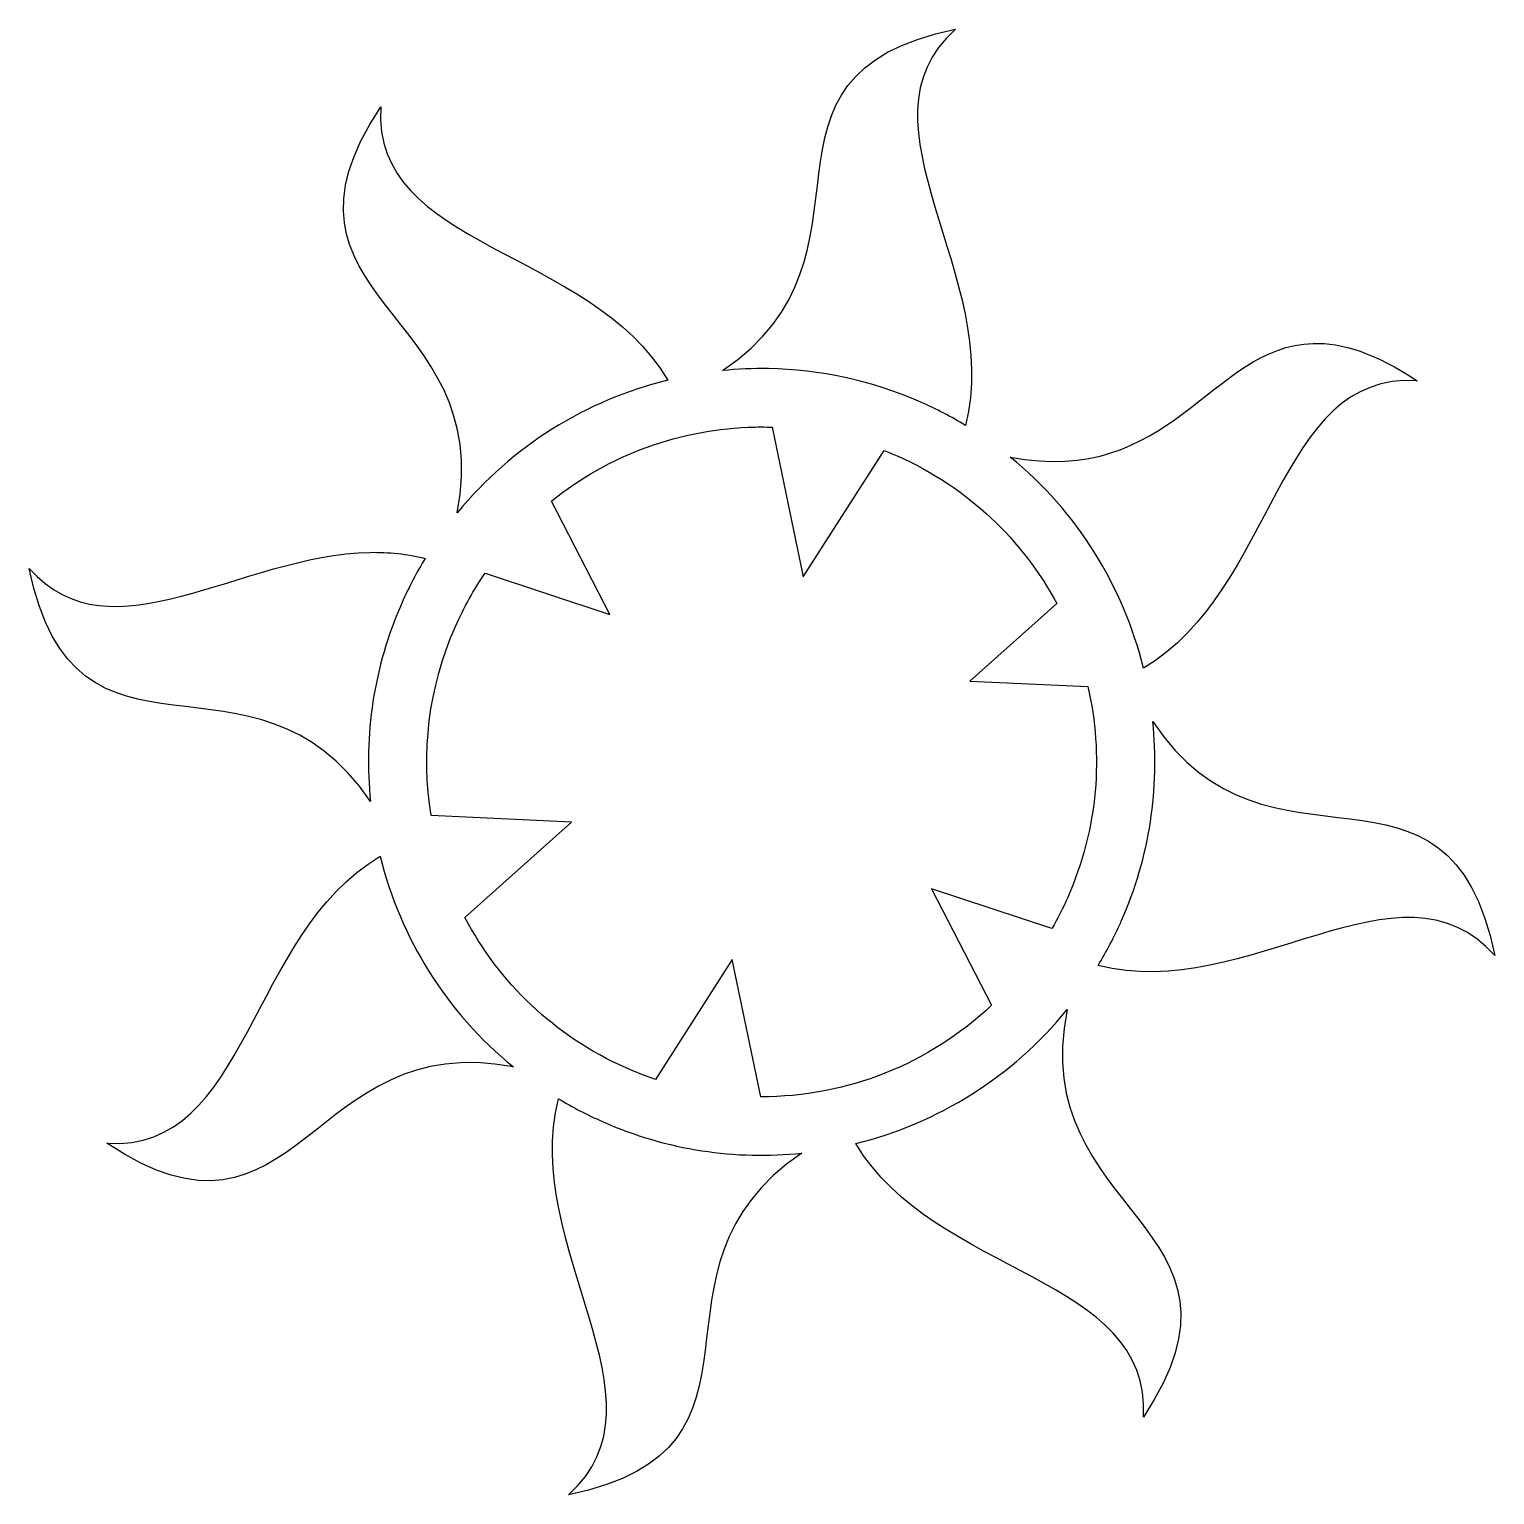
# Model space of a CAD drawing. Header units: centimetres. Extents: x -9.8 to 9.9, y -9.7 to 10.
import ezdxf

# ---------------------------------------------------------------- set-up
doc = ezdxf.new("R2010")
doc.units = ezdxf.units.CM
doc.header["$MEASUREMENT"] = 0
doc.layers.add('Layer 1', color=7, linetype='Continuous')

msp = doc.modelspace()

# ---------------------------------------------------------------- linework, layer by layer
at = {"layer": 'Layer 1'}
for points, knots in [([(2.70141, 9.96345), (-0.34556, 9.34885), (1.88976, 6.9403), (-0.43353, 5.37515), (-0.43353, 5.37515), (-0.22918, 5.39581), (-0.02256, 5.40475), (0.18444, 5.40146), (0.18444, 5.40146), (0.87127, 5.3905), (1.56692, 5.2446), (2.23355, 4.94942), (2.23355, 4.94942), (2.4427, 4.85682), (2.64355, 4.75262), (2.83444, 4.63717), (2.83444, 4.63717), (3.34497, 6.63914), (1.26988, 8.70132), (2.70127, 9.96341), (2.70127, 9.96341), (2.70127, 9.96341), (2.70141, 9.96345), (2.70141, 9.96345)], [0, 0, 0, 0, 0.14285714, 0.14285714, 0.14285714, 0.14285714, 0.28571429, 0.28571429, 0.28571429, 0.28571429, 0.42857143, 0.42857143, 0.42857143, 0.42857143, 0.57142857, 0.57142857, 0.57142857, 0.57142857, 0.71428571, 0.71428571, 0.71428571, 0.71428571, 1, 1, 1, 1]), ([(-5.02853, 8.91979), (-6.7473, 6.33249), (-3.46899, 6.20712), (-3.99938, 3.46304), (-3.99938, 3.46304), (-3.26536, 4.35932), (-2.26332, 4.97687), (-1.16755, 5.24729), (-1.16755, 5.24729), (-2.222, 7.02416), (-5.14821, 7.01514), (-5.02853, 8.91982), (-5.02853, 8.91982), (-5.02853, 8.91982), (-5.02853, 8.91979), (-5.02853, 8.91979)], [0, 0, 0, 0, 0.2, 0.2, 0.2, 0.2, 0.4, 0.4, 0.4, 0.4, 0.6, 0.6, 0.6, 0.6, 1, 1, 1, 1]), ([(7.50856, 5.74011), (6.13612, 5.70334), (5.59097, 3.78714), (3.43539, 4.21279), (3.43539, 4.21279), (4.33568, 3.47822), (4.95487, 2.47336), (5.22614, 1.37446), (5.22614, 1.37446), (7.0101, 2.42529), (6.99943, 5.3579), (8.90664, 5.23806), (8.90664, 5.23806), (8.34032, 5.6142), (7.89208, 5.7504), (7.50843, 5.74007), (7.50843, 5.74007), (7.50843, 5.74007), (7.50856, 5.74011), (7.50856, 5.74011)], [0, 0, 0, 0, 0.16666667, 0.16666667, 0.16666667, 0.16666667, 0.33333333, 0.33333333, 0.33333333, 0.33333333, 0.5, 0.5, 0.5, 0.5, 0.66666667, 0.66666667, 0.66666667, 0.66666667, 1, 1, 1, 1]), ([(0.00392, 4.61609), (-0.99361, 4.59669), (-1.95816, 4.24417), (-2.73303, 3.61983), (-2.73303, 3.61983), (-2.73303, 3.61983), (-1.9463, 2.0952), (-1.9463, 2.0952), (-1.9463, 2.0952), (-1.9463, 2.0952), (-3.62645, 2.65), (-3.62645, 2.65), (-3.62645, 2.65), (-3.77724, 2.42803), (-3.91054, 2.19003), (-4.02308, 1.93576), (-4.02308, 1.93576), (-4.39104, 1.10471), (-4.48701, 0.22416), (-4.35115, -0.60882), (-4.35115, -0.60882), (-4.35115, -0.60882), (-2.46287, -0.69843), (-2.46287, -0.69843), (-2.46287, -0.69843), (-2.46287, -0.69843), (-3.89658, -1.97663), (-3.89658, -1.97663), (-3.89658, -1.97663), (-3.44125, -2.84622), (-2.69842, -3.57277), (-1.72889, -4.00196), (-1.72889, -4.00196), (-1.59914, -4.05948), (-1.46804, -4.1105), (-1.33618, -4.15486), (-1.33618, -4.15486), (-1.33618, -4.15486), (-0.3018, -2.54194), (-0.3018, -2.54194), (-0.3018, -2.54194), (-0.3018, -2.54194), (0.08172, -4.38949), (0.08172, -4.38949), (0.08172, -4.38949), (1.23291, -4.39265), (2.3477, -3.95149), (3.18499, -3.15869), (3.18499, -3.15869), (3.18499, -3.15869), (2.37596, -1.5932), (2.37596, -1.5932), (2.37596, -1.5932), (2.37596, -1.5932), (3.99546, -2.12696), (3.99546, -2.12696), (3.99546, -2.12696), (4.07229, -1.99253), (4.14355, -1.85262), (4.20756, -1.70789), (4.20756, -1.70789), (4.61853, -0.77977), (4.69068, 0.21067), (4.47912, 1.12664), (4.47912, 1.12664), (4.47912, 1.12664), (2.89251, 1.20043), (2.89251, 1.20043), (2.89251, 1.20043), (2.89251, 1.20043), (4.06001, 2.24274), (4.06001, 2.24274), (4.06001, 2.24274), (3.60333, 3.09428), (2.86936, 3.80591), (1.91476, 4.22856), (1.91476, 4.22856), (1.85699, 4.25416), (1.79901, 4.27815), (1.74082, 4.30109), (1.74082, 4.30109), (1.74082, 4.30109), (0.64977, 2.60117), (0.64977, 2.60117), (0.64977, 2.60117), (0.64977, 2.60117), (0.23205, 4.61469), (0.23205, 4.61469), (0.23205, 4.61469), (0.21097, 4.61536), (0.18988, 4.61566), (0.1688, 4.61604), (0.1688, 4.61604), (0.11398, 4.61688), (0.05874, 4.61705), (0.00409, 4.61604), (0.00409, 4.61604), (0.00409, 4.61604), (0.00392, 4.61609), (0.00392, 4.61609)], [0, 0, 0, 0, 0.03846154, 0.03846154, 0.03846154, 0.03846154, 0.07692308, 0.07692308, 0.07692308, 0.07692308, 0.11538462, 0.11538462, 0.11538462, 0.11538462, 0.15384615, 0.15384615, 0.15384615, 0.15384615, 0.19230769, 0.19230769, 0.19230769, 0.19230769, 0.23076923, 0.23076923, 0.23076923, 0.23076923, 0.26923077, 0.26923077, 0.26923077, 0.26923077, 0.30769231, 0.30769231, 0.30769231, 0.30769231, 0.34615385, 0.34615385, 0.34615385, 0.34615385, 0.38461538, 0.38461538, 0.38461538, 0.38461538, 0.42307692, 0.42307692, 0.42307692, 0.42307692, 0.46153846, 0.46153846, 0.46153846, 0.46153846, 0.5, 0.5, 0.5, 0.5, 0.53846154, 0.53846154, 0.53846154, 0.53846154, 0.57692308, 0.57692308, 0.57692308, 0.57692308, 0.61538462, 0.61538462, 0.61538462, 0.61538462, 0.65384615, 0.65384615, 0.65384615, 0.65384615, 0.69230769, 0.69230769, 0.69230769, 0.69230769, 0.73076923, 0.73076923, 0.73076923, 0.73076923, 0.76923077, 0.76923077, 0.76923077, 0.76923077, 0.80769231, 0.80769231, 0.80769231, 0.80769231, 0.84615385, 0.84615385, 0.84615385, 0.84615385, 0.88461538, 0.88461538, 0.88461538, 0.88461538, 0.92307692, 0.92307692, 0.92307692, 0.92307692, 1, 1, 1, 1]), ([(-5.1695, 2.93067), (-6.92588, 2.9001), (-8.64764, 1.46124), (-9.754, 2.71587), (-9.754, 2.71587), (-9.13949, -0.33009), (-6.73207, 1.90203), (-5.16684, -0.41772), (-5.16684, -0.41772), (-5.25767, 0.46663), (-5.12746, 1.3853), (-4.74263, 2.25468), (-4.74263, 2.25468), (-4.65079, 2.46194), (-4.5471, 2.65966), (-4.43291, 2.84895), (-4.43291, 2.84895), (-4.67841, 2.91094), (-4.92383, 2.93489), (-5.16958, 2.93063), (-5.16958, 2.93063), (-5.16958, 2.93063), (-5.1695, 2.93067), (-5.1695, 2.93067)], [0, 0, 0, 0, 0.14285714, 0.14285714, 0.14285714, 0.14285714, 0.28571429, 0.28571429, 0.28571429, 0.28571429, 0.42857143, 0.42857143, 0.42857143, 0.42857143, 0.57142857, 0.57142857, 0.57142857, 0.57142857, 0.71428571, 0.71428571, 0.71428571, 0.71428571, 1, 1, 1, 1]), ([(5.35141, 0.65487), (5.44435, -0.23264), (5.31485, -1.15523), (4.92847, -2.02802), (4.92847, -2.02802), (4.92847, -2.02802), (4.92054, -2.04383), (4.92054, -2.04383), (4.92054, -2.04383), (4.83017, -2.24607), (4.72783, -2.43991), (4.61609, -2.6249), (4.61609, -2.6249), (6.62008, -3.1412), (8.68559, -1.05891), (9.94907, -2.49182), (9.94907, -2.49182), (9.33329, 0.56063), (6.91635, -1.68894), (5.35141, 0.65496), (5.35141, 0.65496), (5.35141, 0.65496), (5.35141, 0.65487), (5.35141, 0.65487)], [0, 0, 0, 0, 0.14285714, 0.14285714, 0.14285714, 0.14285714, 0.28571429, 0.28571429, 0.28571429, 0.28571429, 0.42857143, 0.42857143, 0.42857143, 0.42857143, 0.57142857, 0.57142857, 0.57142857, 0.57142857, 0.71428571, 0.71428571, 0.71428571, 0.71428571, 1, 1, 1, 1]), ([(-5.03781, -1.15561), (-6.81405, -2.2104), (-6.80583, -5.135), (-8.71034, -5.01524), (-8.71034, -5.01524), (-6.1203, -6.73582), (-5.99801, -3.44984), (-3.24562, -3.98879), (-3.24562, -3.98879), (-4.14565, -3.2557), (-4.76493, -2.25286), (-5.03776, -1.15561), (-5.03776, -1.15561), (-5.03776, -1.15561), (-5.03781, -1.15561), (-5.03781, -1.15561)], [0, 0, 0, 0, 0.2, 0.2, 0.2, 0.2, 0.4, 0.4, 0.4, 0.4, 0.6, 0.6, 0.6, 0.6, 1, 1, 1, 1]), ([(4.19968, -3.21788), (3.4657, -4.1228), (2.46084, -4.74605), (1.35992, -5.0193), (1.35992, -5.0193), (2.41176, -6.80144), (5.34467, -6.79052), (5.22487, -8.69711), (5.22487, -8.69711), (6.94815, -6.10294), (3.6477, -5.98326), (4.19968, -3.21789), (4.19968, -3.21789), (4.19968, -3.21789), (4.19968, -3.21788), (4.19968, -3.21788)], [0, 0, 0, 0, 0.2, 0.2, 0.2, 0.2, 0.4, 0.4, 0.4, 0.4, 0.6, 0.6, 0.6, 0.6, 1, 1, 1, 1]), ([(-2.63946, -4.41583), (-3.14746, -6.41695), (-1.07558, -8.47787), (-2.50638, -9.73954), (-2.50638, -9.73954), (0.54257, -9.12444), (-1.69697, -6.7123), (0.63387, -5.14711), (0.63387, -5.14711), (-0.25334, -5.24005), (-1.17505, -5.10916), (-2.04776, -4.72282), (-2.04776, -4.72282), (-2.25371, -4.63165), (-2.45131, -4.5291), (-2.63946, -4.41584), (-2.63946, -4.41584), (-2.63946, -4.41584), (-2.63946, -4.41583), (-2.63946, -4.41583)], [0, 0, 0, 0, 0.16666667, 0.16666667, 0.16666667, 0.16666667, 0.33333333, 0.33333333, 0.33333333, 0.33333333, 0.5, 0.5, 0.5, 0.5, 0.66666667, 0.66666667, 0.66666667, 0.66666667, 1, 1, 1, 1])]:
    msp.add_open_spline(points, degree=3, knots=knots, dxfattribs=at)

doc.saveas('drawing.dxf')
